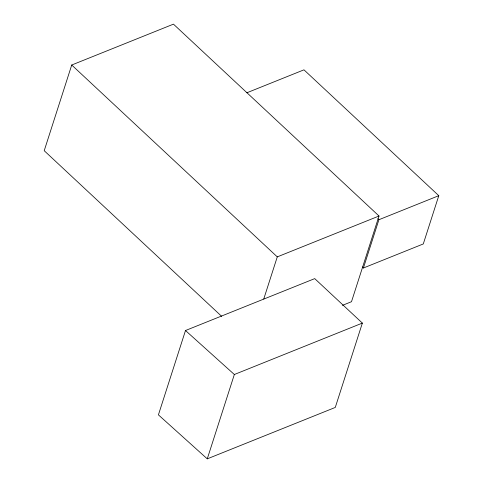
<?xml version="1.0" encoding="UTF-8"?>
<svg xmlns="http://www.w3.org/2000/svg" width="483" height="483" viewBox="0 0 483 483"><rect width="100%" height="100%" fill="white"/><g stroke="black" fill="none" stroke-linecap="round" stroke-linejoin="round"><path stroke-width="0.72" d="M342.441 305.353L351.497 301.712L379.016 216.016L173.463 24.15L71.725 65.012L44.213 150.708L221.661 316.341M185.496 330.523L158.418 414.867L207.267 458.85L335.28 407.435L362.359 323.091L314.723 278.619L185.496 330.523L234.346 374.506L362.359 323.091M207.267 458.85L234.346 374.506M263.754 299.013L277.278 256.878L379.016 216.016M362.31 266.978L363.409 268.005L378.907 219.729L438.787 195.681L303.97 69.836L246.873 92.772M438.787 195.681L423.289 243.951L363.409 268.005M377.809 218.702L378.907 219.729M71.725 65.012L277.278 256.878"/></g></svg>
